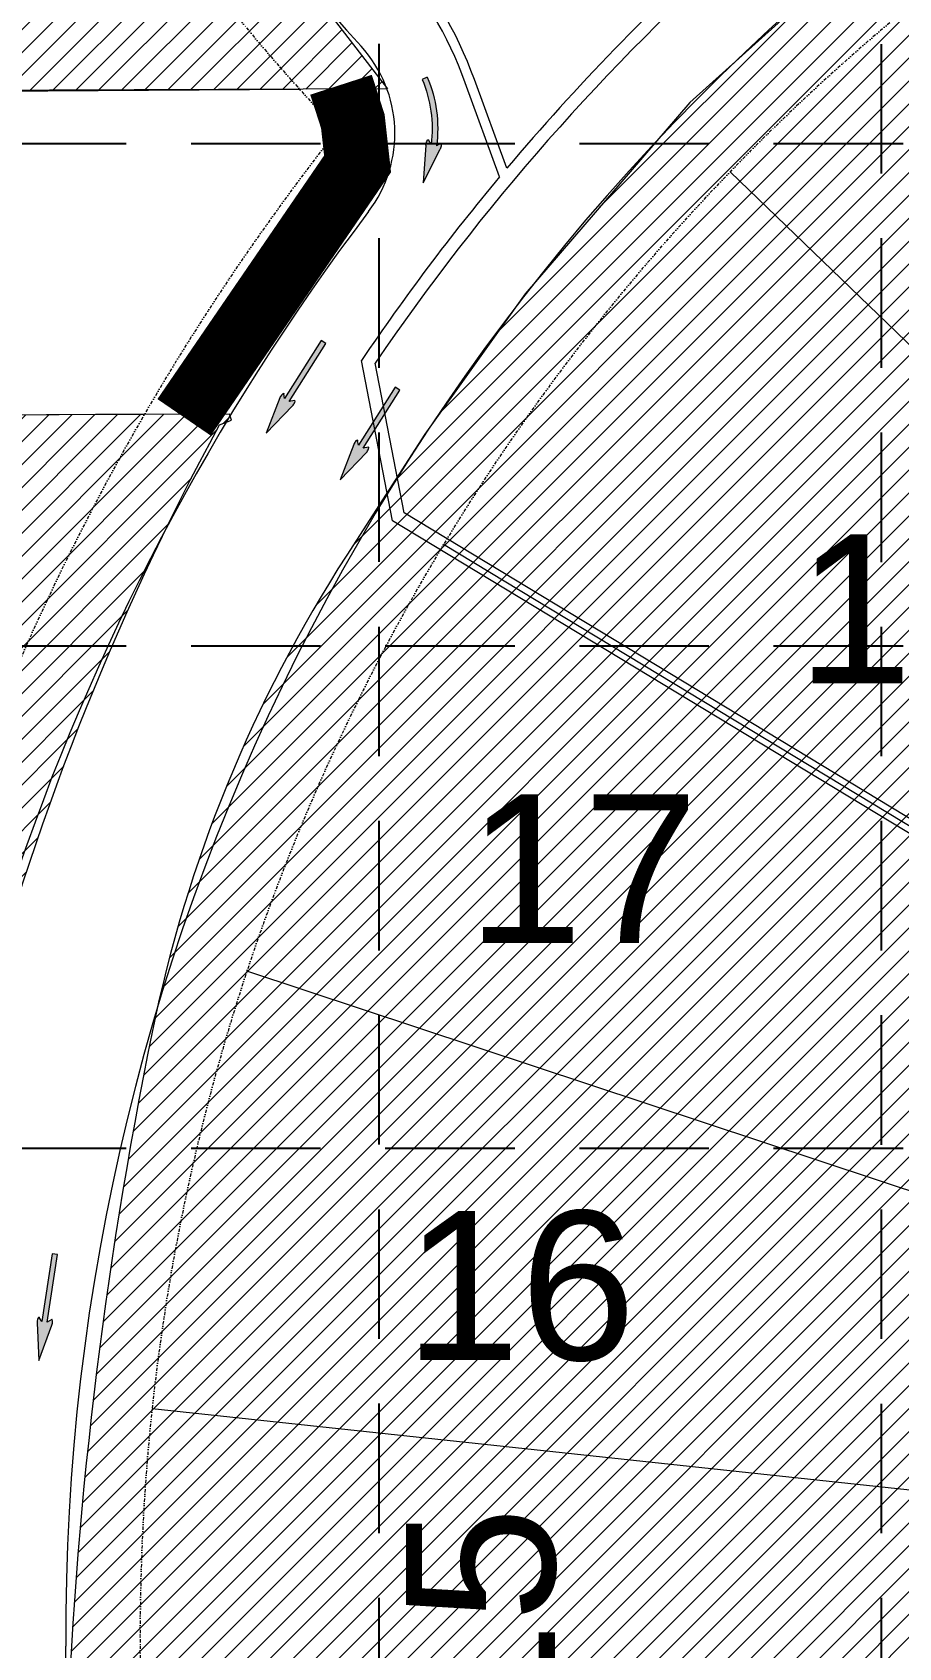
# Model space of a CAD drawing. Extents: x 218174 to 221286, y 216036 to 221010.
# Drawn here: x 219521 to 219654.9, y 219920 to 220169.5 of the extents above; entities that cross this region are included whole.
import ezdxf

# ---------------------------------------------------------------- set-up
doc = ezdxf.new("R2010")
doc.units = 0
doc.header["$MEASUREMENT"] = 0
doc.linetypes.add('DASHED', pattern=[0.75, 0.5, -0.25])
doc.linetypes.add('DIVIDE', pattern=[1.25, 0.5, -0.25, 0, -0.25, 0, -0.25])
for name, color, linetype, lineweight in [('1 ARROWS', 7, 'Continuous', 0), ('1 CURB LINE', 7, 'Continuous', 0), ('1 LOT NUMBERS', 7, 'Continuous', 0), ('1 STORM PIPE', 5, 'Continuous', 0), ('PH.3-27', 7, 'Continuous', 0), ('PH.3-29', 7, 'Continuous', 0)]:
    doc.layers.add(name, color=color, linetype=linetype, lineweight=lineweight)
for name, color, linetype in [('1 EROSION BLANKETS', 84, 'Continuous'), ('1 SODDED LOT', 2, 'Continuous'), ('GRID', 251, 'DASHED')]:
    doc.layers.add(name, color=color, linetype=linetype)
doc.styles.get("Standard").update_dxf_attribs({"font": 'ARIAL.TTF'})
pattern_1 = [(45, (0, 0), (-1.767766952966369, 1.767766952966369), [])]

msp = doc.modelspace()

# ---------------------------------------------------------------- hatches: boundary and pattern name
at = {"layer": '1 ARROWS', "linetype": 'Continuous', "lineweight": 0}
h = msp.add_hatch(color=256, dxfattribs=at)
edge = h.paths.add_edge_path()
edge.add_line((219581.8031772142, 220152.1193462878), (219581.3796, 220146.2855))
edge.add_line((219581.3796, 220146.2855), (219584.0291842345, 220151.4908145496))
edge.add_line((219584.0291842345, 220151.4908145496), (219584.0302324156, 220151.4905251458))
edge.add_ellipse((219583.9903496546, 220151.8332654247), major_axis=(0.1521439156134521, 0.5389361599283419), ratio=0.2857142856586508, start_angle=235.273066671286, end_angle=377.182672232911)
edge.add_line((219584.0902138864, 220152.3609894286), (219584.0874560201, 220152.3619771714))
edge.add_line((219584.0874560201, 220152.3619771714), (219583.4611862532, 220151.9841807724))
edge.add_line((219583.4611862532, 220151.9841807724), (219583.4717753636, 220151.9875265125))
edge.add_ellipse((219563.2176733962, 220154.6626329123), major_axis=(14.44619051437899, 14.44619051437899), ratio=0.9999999999992439, start_angle=307.4760785550067, end_angle=337.8843452216398)
edge.add_line((219582.0396608154, 220162.6072932429), (219581.2473500169, 220162.2728633143))
edge.add_ellipse((219563.2176733962, 220154.6626329123), major_axis=(13.83807872566292, 13.83807872566292), ratio=0.9999999999982991, start_angle=307.8085452216744, end_angle=337.88435077719157, ccw=False)
edge.add_line((219582.6337223189, 220152.2127574316), (219582.6328345079, 220152.2137745511))
edge.add_line((219582.6328345079, 220152.2137745511), (219582.2000935226, 220152.9049526506))
edge.add_line((219582.2000935226, 220152.9049526506), (219582.1988347654, 220152.9072907923))
edge.add_ellipse((219582.0129893937, 220152.396394827), major_axis=(0.1521439155941794, 0.5389361598868452), ratio=0.2857142856976919, start_angle=-14.49671944370035, end_angle=125.8315277767805)
edge.add_line((219581.7990842865, 220152.1161422663), (219581.8024986979, 220152.1179931608))
edge.add_line((219581.8024986979, 220152.1179931608), (219581.8031772142, 220152.1193462878))
h = msp.add_hatch(color=256, dxfattribs=at)
edge = h.paths.add_edge_path()
edge.add_line((219561.5282505798, 220112.6533605049), (219560.7216671857, 220112.5141075032))
edge.add_line((219560.7216671857, 220112.5141075032), (219566.366871739, 220121.4669143242))
edge.add_line((219566.366871739, 220121.4669143242), (219565.6372804045, 220121.9222303379))
edge.add_line((219565.6372804045, 220121.9222303379), (219559.9942093375, 220112.9728070417))
edge.add_line((219559.9942093375, 220112.9728070417), (219559.8571558823, 220113.6928851533))
edge.add_line((219559.8571558823, 220113.6928851533), (219559.8563453708, 220113.6944321256))
edge.add_ellipse((219559.5309963314, 220113.2670990132), major_axis=(0.2986989024640719, 0.473686633761652), ratio=0.2857142856536253, start_angle=-17.18267223088432, end_angle=124.7269333335177)
edge.add_line((219559.2496057891, 220113.0673968942), (219559.2504646968, 220113.0682012349))
edge.add_line((219559.2504646968, 220113.0682012349), (219557.1541, 220107.6137))
edge.add_line((219557.1541, 220107.6137), (219561.2073921135, 220111.8295291854))
edge.add_line((219561.2073921135, 220111.8295291854), (219561.2074717378, 220111.8279690663))
edge.add_ellipse((219561.2726062183, 220112.1744578308), major_axis=(0.2986989024357279, 0.473686633738837), ratio=0.2857142857372642, start_angle=234.1684722204666, end_angle=374.4967194358152)
edge.add_line((219561.5282505798, 220112.6533605049), (219561.5282505798, 220112.6533605049))
h = msp.add_hatch(color=256, dxfattribs=at)
edge = h.paths.add_edge_path()
edge.add_line((219572.9476505798, 220105.4528605049), (219572.1410671857, 220105.3136075032))
edge.add_line((219572.1410671857, 220105.3136075032), (219577.786271739, 220114.2664143242))
edge.add_line((219577.786271739, 220114.2664143242), (219577.0566804045, 220114.7217303379))
edge.add_line((219577.0566804045, 220114.7217303379), (219571.4136093374, 220105.7723070417))
edge.add_line((219571.4136093374, 220105.7723070417), (219571.2765558822, 220106.4923851533))
edge.add_line((219571.2765558822, 220106.4923851533), (219571.2757453708, 220106.4939321256))
edge.add_ellipse((219570.9503963313, 220106.0665990132), major_axis=(0.2986989024640719, 0.473686633761652), ratio=0.2857142856536253, start_angle=-17.18267223088432, end_angle=124.7269333335177)
edge.add_line((219570.6690057891, 220105.8668968942), (219570.6698646967, 220105.8677012349))
edge.add_line((219570.6698646967, 220105.8677012349), (219568.5735, 220100.4132))
edge.add_line((219568.5735, 220100.4132), (219572.6267921135, 220104.6290291854))
edge.add_line((219572.6267921135, 220104.6290291854), (219572.6268717378, 220104.6274690663))
edge.add_ellipse((219572.6920062183, 220104.9739578308), major_axis=(0.2986989024357279, 0.473686633738837), ratio=0.2857142857372642, start_angle=234.1684722204666, end_angle=374.4967194358152)
edge.add_line((219572.9476505798, 220105.4528605049), (219572.9476505798, 220105.4528605049))
h = msp.add_hatch(color=256, dxfattribs=at)
edge = h.paths.add_edge_path()
edge.add_line((219524.0109521453, 219970.7406562003), (219523.3271077519, 219970.2908507395))
edge.add_line((219523.3271077519, 219970.2908507395), (219524.926868992, 219980.7532518915))
edge.add_line((219524.926868992, 219980.7532518915), (219524.0761448768, 219980.8792860055))
edge.add_line((219524.0761448768, 219980.8792860055), (219522.4769882327, 219970.4208388977))
edge.add_line((219522.4769882327, 219970.4208388977), (219522.0637485737, 219971.0262553412))
edge.add_line((219522.0637485737, 219971.0262553412), (219522.0623876675, 219971.0273498667))
edge.add_ellipse((219521.9347860952, 219970.505637879), major_axis=(0.0846561167342986, 0.5535642453942345), ratio=0.2857142856512195, start_angle=-17.18267223287273, end_angle=124.7269333305264)
edge.add_line((219521.75657143, 219970.2101702911), (219521.7570376153, 219970.2112507343))
edge.add_line((219521.7570376153, 219970.2112507343), (219522.0136, 219964.3734))
edge.add_line((219522.0136, 219964.3734), (219524.0458246545, 219969.857235557))
edge.add_line((219524.0458246545, 219969.857235557), (219524.0465207476, 219969.8558370702))
edge.add_ellipse((219523.9678508584, 219970.1995055169), major_axis=(0.08465611673288356, 0.5535642453617852), ratio=0.28571428567767, start_angle=234.1684722212979, end_angle=374.4967194460819)
edge.add_line((219524.0109521453, 219970.7406562003), (219524.0109521453, 219970.7406562003))
at = {"layer": '1 SODDED LOT', "lineweight": 0}
h = msp.add_hatch(dxfattribs=at)
h.set_pattern_fill('ANSI31', color=256, scale=20, style=0)
h.set_pattern_definition(pattern_1)
edge = h.paths.add_edge_path()
edge.add_line((219364.6281475338, 220460.2936178464), (219232.8937301259, 220458.3902000675))
edge.add_line((219232.8937301259, 220458.3902000675), (219232.6231869011, 220560.1742229382))
edge.add_arc((219252.4173911525, 220560.2268361844), 19.79427417461874, 87.31007514687991, 180.1522925506069, ccw=False)
edge.add_line((219253.3463522889, 220579.999299898), (219474.9020951599, 220581.4859661451))
edge.add_arc((219475.036513095, 220561.4538536736), 20.03256344687747, 1.4560062429595177, 90.38445594781979, ccw=False)
edge.add_line((219495.0626086259, 220561.9628684477), (219497.1438557371, 220356.6911186352))
edge.add_arc((219791.7574147218, 220359.6782009741), 294.6287015865418, 180.5809011215974, 210.5828542980567)
edge.add_line((219538.1132394377, 220209.7758856383), (219575.8693280001, 220160.804141306))
edge.add_line((219575.8693280001, 220160.804141306), (219367.0058403096, 220160.001326015))
edge.add_line((219367.0058403096, 220160.001326015), (219364.6281475338, 220460.2936178464))
at = {"layer": '1 SODDED LOT', "linetype": 'Continuous', "lineweight": 0}
h = msp.add_hatch(dxfattribs=at)
h.set_pattern_fill('ANSI31', color=256, scale=20, style=0)
h.set_pattern_definition(pattern_1)
edge = h.paths.add_edge_path()
edge.add_line((219475.4323052449, 219147.444003146), (219484.0059976856, 219158.0672530681))
edge.add_line((219484.0059976856, 219158.0672530681), (219525.0296510095, 219215.8261341982))
edge.add_line((219525.0296510095, 219215.8261341982), (219555.3456011817, 219266.1077832075))
edge.add_line((219555.3456011817, 219266.1077832075), (219580.1136357446, 219315.1255244578))
edge.add_line((219580.1136357446, 219315.1255244578), (219602.5341624803, 219366.8883159152))
edge.add_line((219602.5341624803, 219366.8883159152), (219621.3793221881, 219420.9509069505))
edge.add_line((219621.3793221881, 219420.9509069505), (219636.5571038646, 219475.7616311401))
edge.add_line((219636.5571038646, 219475.7616311401), (219648.3246516918, 219535.0259385895))
edge.add_line((219648.3246516918, 219535.0259385895), (219655.1489825292, 219587.1166144214))
edge.add_line((219655.1489825292, 219587.1166144214), (219659.2672806414, 219644.1361634186))
edge.add_line((219659.2672806414, 219644.1361634186), (219659.254730776, 219733.059728265))
edge.add_line((219659.254730776, 219733.059728265), (219657.4870566138, 219948.8443099199))
edge.add_line((219657.4870566138, 219948.8443099199), (219688.7331481751, 220030.9676380692))
edge.add_line((219688.7331481751, 220030.9676380692), (219749.0571499495, 220093.8122126724))
edge.add_line((219749.0571499495, 220093.8122126724), (219797.1930126573, 220136.0663225271))
edge.add_line((219797.1930126573, 220136.0663225271), (219840.5630852996, 220184.1232006675))
edge.add_line((219840.5630852996, 220184.1232006675), (219872.5042217056, 220231.4895576038))
edge.add_line((219872.5042217056, 220231.4895576038), (219768.5820726932, 220298.9748182372))
edge.add_line((219768.5820726932, 220298.9748182372), (219751.5323121054, 220274.9457712017))
edge.add_line((219751.5323121054, 220274.9457712017), (219734.6029277781, 220254.6460065115))
edge.add_line((219734.6029277781, 220254.6460065115), (219716.61547027, 220236.2493353521))
edge.add_line((219716.61547027, 220236.2493353521), (219691.0586083644, 220213.8978556696))
edge.add_line((219691.0586083644, 220213.8978556696), (219665.3797267635, 220194.9206644955))
edge.add_line((219665.3797267635, 220194.9206644955), (219646.3238232265, 220180.0664160972))
edge.add_line((219646.3238232265, 220180.0664160972), (219622.5762976214, 220158.7157978516))
edge.add_line((219622.5762976214, 220158.7157978516), (219597.137506899, 220129.1230808097))
edge.add_line((219597.137506899, 220129.1230808097), (219581.6785911615, 220107.4716529112))
edge.add_line((219581.6785911615, 220107.4716529112), (219569.5877775821, 220088.7570101068))
edge.add_arc((219750.1028268064, 219972.1331540567), 214.9111602416781, 147.1350465495527, 168.4719511664674)
edge.add_arc((220206.0321608502, 219879.1408230171), 680.2273229459104, 168.4719511664666, 178.0273705019318)
edge.add_line((219526.2079510478, 219902.555661235), (219527.2301247836, 219639.9876281985))
edge.add_arc((218960.6703304758, 219637.7820187235), 566.5640874952472, -25.11841071174888, 0.22305055361238146, ccw=False)
edge.add_arc((218340.7872357614, 219928.399408143), 1251.190641278881, 330.4295665447405, 334.88158928825175, ccw=False)
edge.add_arc((218923.4802639634, 219597.7813066724), 581.235796430975, 322.07344402292466, 330.4295665447392, ccw=False)
edge.add_arc((219395.5992003155, 219229.8951809441), 17.29280903881189, 142.0734440229354, 235.1860688875663)
edge.add_line((219385.7265072294, 219215.6976045424), (219475.4323052449, 219147.444003146))
at = {"layer": '1 SODDED LOT', "lineweight": 0}
h = msp.add_hatch(dxfattribs=at)
h.set_pattern_fill('ANSI31', color=256, scale=20, style=0)
h.set_pattern_definition(pattern_1)
edge = h.paths.add_edge_path()
edge.add_line((219551.4906559289, 220110.564609817), (219367.0987866988, 220109.8185611151))
edge.add_line((219367.0987866988, 220109.8185611151), (219364.5965155221, 219607.4716750037))
edge.add_line((219364.5965155221, 219607.4716750037), (219357.5099899668, 219536.6510588022))
edge.add_line((219357.5099899668, 219536.6510588022), (219331.5260828251, 219464.650086645))
edge.add_line((219331.5260828251, 219464.650086645), (219289.0069493876, 219380.8456823144))
edge.add_line((219289.0069493876, 219380.8456823144), (219143.733235187, 219186.0889645997))
edge.add_line((219143.733235187, 219186.0889645997), (219037.2010362386, 219189.4039041139))
edge.add_line((219037.2010362386, 219189.4039041139), (219018.3036546521, 219060.7464366794))
edge.add_line((219018.3036546521, 219060.7464366794), (219073.8147516077, 219044.2216270044))
edge.add_line((219073.8147516077, 219044.2216270044), (219113.97170986, 219028.8771617048))
edge.add_line((219113.97170986, 219028.8771617048), (219141.1367045943, 219011.1719960742))
edge.add_line((219141.1367045943, 219011.1719960742), (219148.7325851158, 219004.2703739246))
edge.add_line((219148.7325851158, 219004.2703739246), (219158.9253344339, 219003.8629213669))
edge.add_line((219158.9253344339, 219003.8629213669), (219168.3026542572, 219006.7150892708))
edge.add_line((219168.3026542572, 219006.7150892708), (219172.7874567953, 219013.6417943318))
edge.add_line((219172.7874567953, 219013.6417943318), (219360.4262625045, 219257.5249111722))
edge.add_arc((218829.9204208373, 219665.6855245095), 669.3515775158193, 322.4260346540026, 357.521118745443)
edge.add_line((219498.6456402032, 219636.7353033207), (219499.4840874574, 219911.9301388391))
edge.add_arc((219913.975405297, 219910.667291349), 414.4932416194639, 151.4302003989582, 179.8254351675008, ccw=False)
edge.add_line((219549.9528626947, 220108.889983858), (219551.7776915674, 220109.6488172017))
edge.add_line((219551.7776915674, 220109.6488172017), (219551.4906559289, 220110.564609817))

# ---------------------------------------------------------------- linework, layer by layer
at = {"layer": '1 ARROWS', "linetype": 'Continuous', "lineweight": 0}
for p, q in [((219582.0396608154, 220162.6072932429), (219581.2473500169, 220162.2728633143)), ((219581.8031772142, 220152.1193462878), (219581.3796, 220146.2855)), ((219581.3796, 220146.2855), (219584.0291842345, 220151.4908145496)), ((219581.7990842865, 220152.1161422663), (219581.8024986979, 220152.1179931608)), ((219581.8024986979, 220152.1179931608), (219581.8031772142, 220152.1193462878)), ((219582.2000935226, 220152.9049526506), (219582.1988347654, 220152.9072907923)), ((219582.6328345079, 220152.2137745511), (219582.2000935226, 220152.9049526506)), ((219582.6337223189, 220152.2127574316), (219582.6328345079, 220152.2137745511)), ((219584.0874560201, 220152.3619771714), (219583.4611862532, 220151.9841807724)), ((219583.4611862532, 220151.9841807724), (219583.4717753636, 220151.9875265125)), ((219584.0291842345, 220151.4908145496), (219584.0302324156, 220151.4905251458)), ((219584.0902138864, 220152.3609894286), (219584.0874560201, 220152.3619771714)), ((219565.6372804045, 220121.9222303379), (219559.9942093375, 220112.9728070417)), ((219560.7216671857, 220112.5141075032), (219566.366871739, 220121.4669143242)), ((219566.366871739, 220121.4669143242), (219565.6372804045, 220121.9222303379)), ((219559.8571558823, 220113.6928851533), (219559.8563453708, 220113.6944321256)), ((219559.9942093375, 220112.9728070417), (219559.8571558823, 220113.6928851533)), ((219577.0566804045, 220114.7217303379), (219571.4136093374, 220105.7723070417)), ((219572.1410671857, 220105.3136075032), (219577.786271739, 220114.2664143242)), ((219577.786271739, 220114.2664143242), (219577.0566804045, 220114.7217303379)), ((219559.2504646968, 220113.0682012349), (219557.1541, 220107.6137)), ((219557.1541, 220107.6137), (219561.2073921135, 220111.8295291854)), ((219559.2496057891, 220113.0673968942), (219559.2504646968, 220113.0682012349)), ((219561.5282505798, 220112.6533605049), (219560.7216671857, 220112.5141075032)), ((219561.2073921135, 220111.8295291854), (219561.2074717378, 220111.8279690663)), ((219561.5282505798, 220112.6533605049), (219561.5282505798, 220112.6533605049)), ((219571.2765558822, 220106.4923851533), (219571.2757453708, 220106.4939321256)), ((219571.4136093374, 220105.7723070417), (219571.2765558822, 220106.4923851533)), ((219570.6698646967, 220105.8677012349), (219568.5735, 220100.4132)), ((219568.5735, 220100.4132), (219572.6267921135, 220104.6290291854)), ((219570.6690057891, 220105.8668968942), (219570.6698646967, 220105.8677012349)), ((219572.9476505798, 220105.4528605049), (219572.1410671857, 220105.3136075032)), ((219572.6267921135, 220104.6290291854), (219572.6268717378, 220104.6274690663)), ((219572.9476505798, 220105.4528605049), (219572.9476505798, 220105.4528605049)), ((219524.0761448768, 219980.8792860055), (219522.4769882327, 219970.4208388977)), ((219523.3271077519, 219970.2908507395), (219524.926868992, 219980.7532518915)), ((219524.926868992, 219980.7532518915), (219524.0761448768, 219980.8792860055)), ((219521.75657143, 219970.2101702911), (219521.7570376153, 219970.2112507343)), ((219521.7570376153, 219970.2112507343), (219522.0136, 219964.3734)), ((219522.0136, 219964.3734), (219524.0458246545, 219969.857235557)), ((219522.0637485737, 219971.0262553412), (219522.0623876675, 219971.0273498667)), ((219522.4769882327, 219970.4208388977), (219522.0637485737, 219971.0262553412)), ((219524.0109521453, 219970.7406562003), (219523.3271077519, 219970.2908507395)), ((219524.0109521453, 219970.7406562003), (219524.0109521453, 219970.7406562003)), ((219524.0458246545, 219969.857235557), (219524.0465207476, 219969.8558370702))]:
    msp.add_line(p, q, dxfattribs=at)
at = {"layer": '1 ARROWS', "linetype": 'Continuous', "lineweight": 0, "extrusion": (0, 0, -0.9999999999999998)}
for centre, major_axis, ratio, start_param, end_param in [((219563.2176733962, 220154.6626329123), (13.83807872566292, 13.83807872566292), 0.9999999999982991, 0.385990895154132, 0.9109127272875082), ((219583.9903496546, 220151.8332654247), (0.152143915613452, 0.5389361599283418), 0.2857142856586508, -0.2998942047553028, 2.17689565250151)]:
    msp.add_ellipse(centre, major_axis=major_axis, ratio=ratio, start_param=start_param, end_param=end_param, dxfattribs=at)
at = {"layer": '1 ARROWS', "linetype": 'Continuous', "lineweight": 0, "extrusion": (0, 0, -1)}
for centre, major_axis, ratio, start_param, end_param in [((219563.2176733962, 220154.6626329123), (14.44619051437899, 14.44619051437899), 0.9999999999992446, 0.3859909921168017, 0.9167153652739897), ((219582.0129893937, 220152.396394827), (0.1521439155941793, 0.538936159886845), 0.2857142856976919, 4.087010844660066, 6.536200792210037)]:
    msp.add_ellipse(centre, major_axis=major_axis, ratio=ratio, start_param=start_param, end_param=end_param, dxfattribs=at)
at = {"layer": '1 ARROWS', "linetype": 'Continuous', "lineweight": 0}
for centre, major_axis, ratio, start_param, end_param in [((219559.5309963314, 220113.2670990132), (0.2986989024640719, 0.473686633761652), 0.2857142856536253, -0.2998942047199307, 2.176895652585351), ((219561.2726062183, 220112.1744578308), (0.2986989024357277, 0.4736866337388366), 0.2857142857372642, 4.087010844612019, 6.536200792072417), ((219570.9503963313, 220106.0665990132), (0.2986989024640719, 0.473686633761652), 0.2857142856536253, -0.2998942047199307, 2.176895652585351), ((219572.6920062183, 220104.9739578308), (0.2986989024357277, 0.4736866337388366), 0.2857142857372642, 4.087010844612019, 6.536200792072417), ((219521.9347860952, 219970.505637879), (0.0846561167342986, 0.5535642453942345), 0.2857142856512195, -0.2998942047546349, 2.176895652533142), ((219523.9678508584, 219970.1995055169), (0.08465611673288356, 0.5535642453617852), 0.28571428567767, 4.087010844626529, 6.536200792251604)]:
    msp.add_ellipse(centre, major_axis=major_axis, ratio=ratio, start_param=start_param, end_param=end_param, dxfattribs=at)
for p in [(219559.8571558823, 220113.6928851533), (219571.2765558822, 220106.4923851533), (219522.0637485737, 219971.0262553412)]:
    msp.add_point(p, dxfattribs=at)
at = {"layer": '1 CURB LINE', "color": 7, "linetype": 'Continuous', "lineweight": 0}
msp.add_line((219527.6827, 219673.9673), (219526.1877, 219920.2628), dxfattribs=at)
for centre, radius, start, end in [((219785.0125313658, 220361.7509781316), 288.5, 180.3477888888889, 222.3517111111111), ((219862.6814171367, 219922.3053828038), 336.500000000001, 124.7004944444445, 180.3477888888889), ((219557.0238217489, 220153.9207630827), 20, 322.8465722222222, 42.35171111111111), ((219862.6814171367, 219922.3053828038), 363.500000000001, 142.8465722222222, 180.3477888888889)]:
    msp.add_arc(centre, radius, start, end, dxfattribs=at)
at = {"layer": '1 EROSION BLANKETS', "lineweight": 0, "const_width": 10, "flags": 128}
msp.add_lwpolyline([(219544.4677326009, 220110.0617124964), (219571.265497584, 220149.2115978217), (219570.5351761057, 220155.7803560714), (219568.70937241, 220161.4367842129)], dxfattribs=at)
at = {"layer": '1 SODDED LOT', "lineweight": 0, "flags": 128}
for points in [[(219364.6281475338, 220460.2936178464), (219232.8937301259, 220458.3902000675), (219232.6231869011, 220560.1742229382, -0.4288186116014613), (219253.3463522889, 220579.999299898), (219474.9020951599, 220581.4859661451, -0.4087463979646913), (219495.0626086259, 220561.9628684477), (219497.1438557371, 220356.6911186352, 0.1316611676495847), (219538.1132394377, 220209.7758856383), (219575.8693280001, 220160.804141306), (219367.0058403096, 220160.001326015)], [(219551.4906559289, 220110.564609817), (219367.0987866988, 220109.8185611151), (219364.5965155221, 219607.4716750037), (219357.5099899668, 219536.6510588022), (219331.5260828251, 219464.650086645), (219289.0069493876, 219380.8456823144), (219143.733235187, 219186.0889645997), (219037.2010362386, 219189.4039041139), (219018.3036546521, 219060.7464366794), (219073.8147516077, 219044.2216270044), (219113.97170986, 219028.8771617048), (219141.1367045943, 219011.1719960742), (219148.7325851158, 219004.2703739246), (219158.9253344339, 219003.8629213669), (219168.3026542572, 219006.7150892708), (219172.7874567953, 219013.6417943318), (219360.4262625045, 219257.5249111722, 0.1543394592838439), (219498.6456402032, 219636.7353033207), (219499.4840874574, 219911.9301388391, -0.1245354695982087), (219549.9528626947, 220108.889983858), (219551.7776915674, 220109.6488172017)]]:
    msp.add_lwpolyline(points, format="xyb", close=True, dxfattribs=at)
at = {"layer": '1 SODDED LOT', "linetype": 'Continuous', "lineweight": 0, "flags": 128}
msp.add_lwpolyline([(219659.254730776, 219733.059728265), (219657.4870566138, 219948.8443099199), (219688.7331481751, 220030.9676380692), (219749.0571499495, 220093.8122126724), (219797.1930126573, 220136.0663225271), (219840.5630852996, 220184.1232006675), (219872.5042217056, 220231.4895576038), (219768.5820726932, 220298.9748182372), (219751.5323121054, 220274.9457712017), (219734.6029277781, 220254.6460065115), (219716.61547027, 220236.2493353521), (219691.0586083644, 220213.8978556696), (219665.3797267635, 220194.9206644955), (219646.3238232265, 220180.0664160972), (219622.5762976214, 220158.7157978516), (219597.137506899, 220129.1230808097), (219581.6785911615, 220107.4716529112), (219569.5877775821, 220088.7570101068, 0.09336972847187419), (219539.5270720376, 220015.0826395015, 0.04171755807883162), (219526.2079510478, 219902.555661235)], format="xyb", dxfattribs=at)
at = {"layer": '1 STORM PIPE', "linetype": 'Continuous', "lineweight": 0}
for p, q in [((219593.218, 220147.2286), (219587.9059, 220161.744)), ((219594.3301, 220148.5543), (219589.3145, 220162.2596)), ((219576.6451, 220094.055), (219571.8782, 220118.862)), ((219578.4411, 220095.3062), (219573.9985, 220118.4258)), ((219676.3446, 220033.7835), (219576.6451, 220094.055)), ((219677.3792, 220035.4951), (219578.4411, 220095.3062))]:
    msp.add_line(p, q, dxfattribs=at)
for centre, radius, start, end in [((219862.6820346565, 219922.3048155723), 349.0008366420466, 131.4959888888889, 145.8092555555556), ((219862.6820346565, 219922.3048155723), 351.0008366420466, 131.7518916666667, 139.865513888889), ((219527.5693687309, 220139.6631171114), 64.25000000000347, 20.10071111111112, 40.78325000000001), ((219527.5693687309, 220139.6631171114), 65.75000000000347, 20.10071111111112, 40.78325000000001), ((219862.6820346565, 219922.3048155723), 351.0008366420466, 140.1479777777778, 145.9448555555556)]:
    msp.add_arc(centre, radius, start, end, dxfattribs=at)
at = {"layer": 'GRID', "color": 253, "linetype": 'DASHED', "ltscale": 40}
for p, q in [((219574.6183524896, 216427.7317983443), (219574.6183524896, 220928.2973227122)), ((219652.2111346712, 216427.7195991363), (219652.2111346712, 220928.2973227122)), ((218255.5410554017, 220152.3695008956), (221204.0667783041, 220152.3695008956)), ((218255.5410554017, 220074.776718714), (221204.0667783041, 220074.776718714)), ((218255.5410554017, 219997.1839365324), (221204.0667783041, 219997.1839365324))]:
    msp.add_line(p, q, dxfattribs=at)
at = {"layer": 'PH.3-27', "color": 7, "linetype": 'DIVIDE', "lineweight": 0}
msp.add_line((219537.6874, 219920.3326), (219539.1825, 219674.0371), dxfattribs=at)
for centre, radius, start, end in [((219785.0125313658, 220361.7509781316), 300, 180.3477888888889, 223.7123361111111), ((219862.6814171367, 219922.3053828038), 325, 124.7004944444445, 180.3477888888889), ((219862.6814171367, 219922.3053828038), 375, 141.7550694444444, 180.3477888888889)]:
    msp.add_arc(centre, radius, start, end, dxfattribs=at)
at = {"layer": 'PH.3-29', "color": 7, "linetype": 'Continuous', "lineweight": 0}
for p, q in [((219562.3704, 220160.6776), (219366.2326, 220159.487)), ((219718.4183, 220061.5272), (219628.8219, 220147.9926)), ((219538.3418, 220110.5308), (219366.5361, 220109.4879)), ((219687.6001, 220028.1477), (219584.5539, 220090.4424)), ((219671.4983, 219985.6347), (219554.167, 220024.5006)), ((219657.5443, 219944.2779), (219539.5299, 219956.9186))]:
    msp.add_line(p, q, dxfattribs=at)

# ---------------------------------------------------------------- texts
at = {"layer": '1 LOT NUMBERS', "color": 7, "linetype": 'Continuous', "lineweight": 0}
for s, p in [('18', (219639.1086216113, 220068.9846627328)), ('17', (219588.2159085824, 220028.8591758423)), ('16', (219578.5119144355, 219964.473179073))]:
    msp.add_text(s, height=23, dxfattribs=at).set_placement(p)
msp.add_text('15', height=23, rotation=90, dxfattribs=at).set_placement((219601.745921587, 219906.0895898567))

doc.saveas('drawing.dxf')
